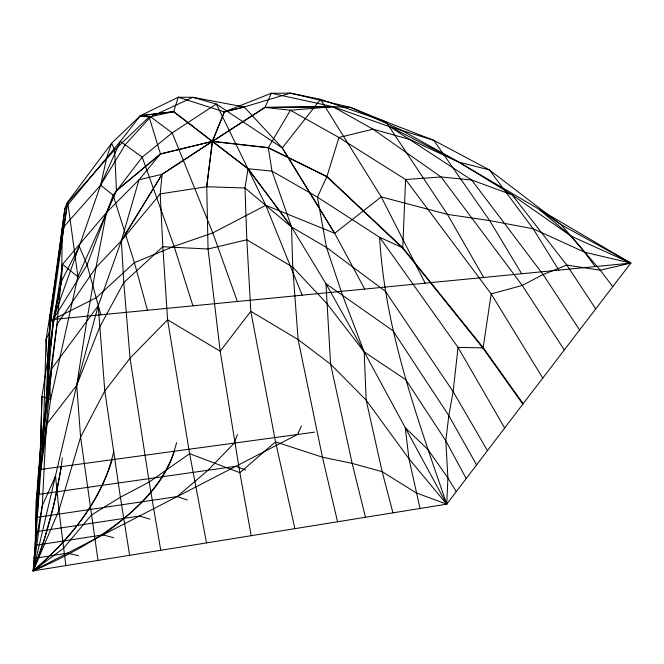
<?xml version="1.0" encoding="UTF-8"?>
<svg xmlns="http://www.w3.org/2000/svg" width="664" height="664" viewBox="0 0 664 664"><rect width="100%" height="100%" fill="white"/><g stroke="black" fill="none" stroke-linecap="round" stroke-linejoin="round"><path stroke-width="1" d="M49.078 369.035L50.215 314.861L64.923 208.347L67.321 202.47L111.627 143.233L140.27 115.768L178.234 97.243L192.884 97.317L244.203 106.979L290.375 93.134L320.513 99.334L385.942 121.778L433.783 140.32L489.401 169.926L561.271 224.805L630.8 263.102L522.817 404.144L483.077 348.285L402.708 248.228L326.862 176.757L268.206 147.823L212.43 141.498L264.986 107.435L332.913 106.688L350.526 107.352L385.942 121.778L447.445 214.389L483.707 277.461M43.127 442.158L46.057 339.528L67.786 202.578L114.598 149.964L149.101 116.955L173.611 111.685L212.289 141.507L160.464 153.998L116.457 190.659L106.481 212.563L95.998 267.509L86.835 320.587L76.717 385.336L33.2 570.866L446.731 504.167L523.141 403.729L483.351 347.87L402.89 247.855L326.97 176.458L268.273 147.582L212.48 141.274L248.095 168.731L291.554 227.005L325.949 283.752L364.187 351.912L446.731 504.167L416.245 492.887L382.165 471.681L352.161 463.372L322.455 457.205L275.543 441.875L239.862 472.71L251.216 535.699M47.252 391.536L50.215 314.861L53.17 324.239L51.028 345.064M402.708 248.228L405.596 179.512L338.955 137.498L290.384 110.241L264.986 107.435M45.526 412.693L49.758 323.036L64.923 208.347L120.35 141.324L140.295 115.752L173.677 111.635L212.48 141.39L206.745 186.717L208.048 248.992L220.191 351.214L239.862 472.71L189.622 453.678L149.201 482.031L120.392 497.236L91.258 515.189L63.603 548.19L33.2 570.866L41.575 460.725M483.077 348.285L491.177 293.911L522.253 285.445L543.061 274.498L566.832 265.094L600.273 270.19L630.8 263.102L458.741 162.082L400.309 129.596L350.526 107.352L290.375 93.134L271.327 93.259L224.324 111.925L212.289 141.399L248.029 168.772L244.983 187.995L246.842 239.77L250.809 311.3L298.128 339.561L330.606 364.212L366.179 400.16L408.982 458.799L446.731 504.167L447.909 477.955L445.81 440.771L448.814 415.598L453.13 391.569L458.036 347.405L379.617 237.272L317.425 197.125L271.999 171.105L248.095 168.731M40.927 469.207L53.112 319.475L61.594 280.996L62.283 228.499L100.637 185.148L125.371 144.536L150.645 116.847L192.884 97.317L216.315 104.024L282.291 147.939L334.664 233.28L364.71 289.072M301.456 425.898L297.53 434.48L33.2 570.866L35.839 541.434L36.354 499.577L40.67 445.262L41.948 396.516L62.524 264.347L106.481 212.563L139.008 179.803L160.472 153.957L212.339 141.283L162.066 174.267L139.008 179.803L121.363 240.733L98.214 305.764L76.717 385.336L80.593 437.128L98.015 560.416M192.95 305.83L174.093 246.327L142.22 157.185L120.358 141.316L100.637 185.148L79.224 246.302L61.594 280.996L53.17 324.239L53.112 319.475L630.8 263.102L584.561 252.179L533.134 228.756L489.667 220.581L447.445 214.389L381.252 196.909L334.656 233.28L282.291 147.939L244.203 106.979L224.382 111.925L212.48 141.39L162.116 174.3L160.223 193.88L162.846 246.742L167.585 319.791L189.622 453.678L206.521 542.911M176.607 442.631L174.192 451.271A404.052 167.785 -5.4 0 1 33.2 570.866C47.293 534.57 57.444 496.581 62.341 457.944M113.818 451.047C103.161 499.353 69.936 539.259 33.2 570.866L42.313 505.636L46.289 424.752L51.676 368.744L57.004 324.239L62.524 264.347L77.879 276.73L116.457 190.659L160.472 153.957L149.101 116.955L140.27 115.768L173.611 111.685M61.403 466.634L53.726 505.096L44.231 539.625L33.2 570.866A1660.871 520.036 5.4 0 0 112.208 459.712M326.862 176.757L338.955 137.498L372.994 129.165L410.186 139.581L458.741 162.082L512.102 194.867L571.148 236.135L630.8 263.102M173.677 111.635L178.234 97.243L224.382 111.925M334.664 233.28L265.783 205.3L212.812 232.898L174.093 246.327L134.402 262.637L96.429 297.613L53.112 319.475L79.224 246.302L87.108 264.878L100.853 314.811M237.422 434.48L234.251 443.096L207.99 470.253L177.147 496.597L37.275 517.298L40.67 445.262L57.004 324.239L95.998 267.509L121.363 240.733L160.223 193.88L206.745 186.717M33.2 570.866L58.955 510.301L80.593 437.128L104.804 390.971L130.036 358.195L167.585 319.791L220.191 351.214L250.809 311.3L275.543 441.875L294.882 528.66M487.451 450.64L453.13 391.569L385.402 291.288L326.505 247.473L291.554 227.005L244.983 187.995L206.687 186.725L212.289 141.399L264.936 107.402L271.327 93.259L332.905 106.68L390.216 126.899L433.783 140.32L489.667 220.581L521.672 273.751M174.192 451.271C162.19 487.359 132.659 512.965 102.986 534.86L35.134 545.376L36.354 499.577L46.289 424.752L76.717 385.336L99.799 326.846L123.786 282.59L162.846 246.742L208.048 248.992L246.842 239.77L292.724 267.152L326.987 303.656L364.187 351.912L405.804 379.725L445.81 440.771L466.211 478.553M326.97 176.458L317.425 197.125L326.505 247.473L342.45 294.982L364.187 351.912L366.179 400.16L382.165 471.681L392.955 512.84M268.206 147.823L290.384 110.241L332.913 106.688L372.994 129.165L441.079 176.964L522.253 285.445L564.3 349.961M160.754 550.29L149.201 482.031L130.036 358.195L123.786 282.59L121.379 240.742L162.066 174.267M121.379 240.742L162.116 174.3M53.112 319.475L87.108 264.878L113.179 195.208L142.22 157.185L172.159 132.891L216.315 104.024L265.783 205.3L302.145 295.173M282.291 147.939L320.513 99.334L381.252 196.909L425.192 283.171M224.324 111.925L244.203 106.979M314.495 432.173L40.911 469.423L50.663 399.164L46.057 339.528L49.119 333.203L67.321 202.47L67.786 202.578L77.895 276.573L50.647 399.363L41.948 396.516L39.018 494.306L235.886 466.286L245.589 470.104M264.936 107.402L332.905 106.68M483.351 347.87L458.036 347.405L504.673 427.998M140.295 115.752L150.645 116.847L172.159 132.891L212.812 232.898L237.388 301.489M78.476 555.743L67.57 553.137L34.146 558.424L35.839 541.434L42.313 505.636L55.552 476.129L58.955 510.301L65.869 565.595M102.986 534.86L113.66 537.716M149.915 519.132L139.49 516.028L36.18 531.681L38.57 471.689L51.676 368.744L98.214 305.764L104.804 390.971L120.392 497.236L129.638 555.311M177.147 496.597L187.298 499.975M402.89 247.855L379.617 237.272C384.879 329.726 417.058 417.357 446.731 504.167M612.772 286.649L600.273 270.19L571.148 236.135L539.375 209.675L561.271 224.805L584.561 252.179L595.193 266.579M248.029 168.772L291.537 227.013L292.724 267.152L298.128 339.561L322.455 457.205L337.553 521.771M595.732 308.901L566.832 265.094L512.102 194.867L471.647 180.002L390.216 126.899L458.741 162.082L489.401 169.926L533.134 228.756L558.822 270.123M579.597 329.983L543.061 274.498L471.647 180.002L441.079 176.964L405.596 179.512L491.177 293.911L542.787 378.065M456.268 491.626L447.909 477.955L427.973 449.586L405.231 427.724L408.982 458.799L420.046 508.466M476.603 464.9L448.814 415.598L392.997 330.738L325.958 283.744L330.606 364.212L352.161 463.372L365.466 517.273M291.554 227.005L271.999 171.105L268.273 147.582M147.45 310.271L134.402 262.637L113.179 195.208L100.637 185.148L106.887 156.953L111.627 143.233L114.598 149.964L116.457 190.659"/></g></svg>
